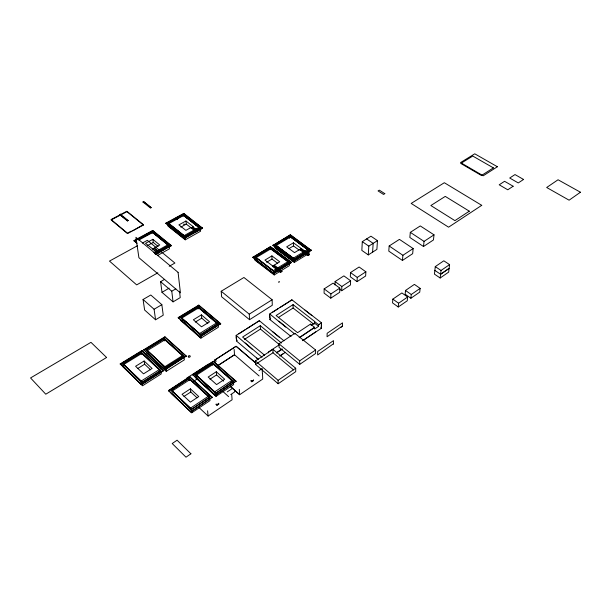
<?xml version="1.0" encoding="UTF-8"?>
<svg xmlns="http://www.w3.org/2000/svg" width="611" height="611" viewBox="0 0 611 611"><rect width="100%" height="100%" fill="white"/><g stroke="black" fill="none" stroke-linecap="round" stroke-linejoin="round"><path stroke-width="0.92" d="M269.825 315.742L270.001 319.652L290.912 336.356M307.883 255.589L307.883 254.978L300.177 249.357L301.437 248.585L309.143 254.199L309.143 254.81L307.883 255.589L300.184 249.968L300.177 249.357M307.791 250.945L307.799 249.334L290.607 236.862L276.218 245.462L276.241 246.432M308.761 250.541L289.568 236.213L275.057 245.286L294.189 259.476L308.761 250.541L289.568 236.213M309.029 249.922L309.013 253.382L294.311 262.432L274.851 247.951L274.759 244.507L289.469 235.739L309.029 249.922L294.281 258.972L294.311 262.432M310.48 324.754L310.487 324.113L297.572 332.674L276.111 315.528L293.066 304.629L314.581 321.401L314.558 323.945M311.289 250.426L290.24 234.784L272.972 245.485L293.96 261.073L311.289 250.426L290.24 234.784M310.487 324.113L314.535 327.297L314.634 328.985L318.621 326.32L314.459 323.074L314.581 321.401M315.612 349.981L315.574 353.517L299.718 364.377L279.059 347.361L278.975 343.825L294.838 333.323L315.612 349.981L299.703 360.841L299.718 364.377M333.4 344.138L333.499 340.64L317.682 351.462L317.644 354.968L333.415 343.794M318.621 326.32L318.537 324.632L314.482 321.47M324.158 288.896L324.082 293.12L330.78 298.153L339.678 292.325L339.815 288.102L333.087 283.137L324.158 288.896L330.887 293.922L330.78 298.153M288.812 301.88L291.867 299.764L291.814 300.482M342.404 326.007L327.061 336.76L327.145 333.27L342.527 322.868L342.397 326.35L340.877 327.381M334.996 284.932L335.088 281.556L343.886 275.882L350.622 280.77L350.447 284.993L341.679 290.729L339.441 289.072M127.89 220.708L127.401 220.907L119.909 214.782L120.329 214.217M120.573 214.308L119.955 214.812L127.775 220.777L127.309 220.861M341.679 290.729L341.824 286.506L350.622 280.77M278.585 282.19L279.09 281.709M279.242 281.824L279.143 282.091M127.287 220.716L127.684 220.281M177.152 219.578L177.48 219.181M350.5 272.567L350.317 276.783L357.045 281.64L365.638 276.012L365.874 271.796L359.115 266.999L350.5 272.567L357.252 277.425L357.045 281.64M321.371 325.266L321.523 322.807L304.988 310.105M184.094 224.245L183.888 224.52M143.623 201.737L143.157 202.157M362.292 241.65L361.842 250.411L368.303 254.909L376.895 249.387L377.461 240.627L370.946 236.197L362.292 241.65L368.8 246.126L368.303 254.909M321.333 326.022L321.294 326.679M150.436 207.824L150.986 207.435L150.955 207.893M372.595 252.152L373.161 243.361L366.623 238.924M389.169 245.989L388.779 251.129L402.443 260.439L412.662 253.68L413.158 248.547L399.426 239.375L389.169 245.989L402.893 255.299L402.443 260.439M392.842 299.123L392.537 302.88L398.257 306.997L407.27 300.765L407.629 297.007L401.878 292.944L392.842 299.123L398.586 303.239L398.257 306.997M410.317 232.356L409.844 237.473L423.507 246.516L433.436 239.955L434.016 234.83L420.276 225.933L410.317 232.356L424.049 241.383L423.507 246.516M405.513 290.462L405.162 294.219L410.882 298.26L419.734 292.134L420.139 288.384L414.388 284.39L405.513 290.462L411.256 294.502L410.882 298.26M435.269 266.61L434.444 274.125L440.172 277.997L448.657 272.124L449.581 264.616L443.807 260.798L435.269 266.61L441.035 270.482L440.172 277.997M127.997 220.487L127.966 220.571M258.361 359.405L236.594 341.121L236.312 337.203M195.489 229.835L194.451 230.408L196.192 228.881L195.726 229.217L196.704 230.4L196.23 231.798L186.271 224.1L185.95 220.999L178.908 224.871L185.874 230.355L191.22 227.391L194.405 229.881L194.451 230.408L193.221 230.874L194.413 229.95L195.383 231.134M142.959 201.89L143.6 201.554L150.879 207.457M321.264 323.204L321.523 322.807L318.537 324.632M127.478 220.426L127.844 220.296M299.153 337.692L314.535 327.297M279.166 337.096L259.247 320.607L256.055 322.814M300.1 337.257L314.642 327.542M183.812 224.077L183.987 224.069M434.818 270.383L440.63 274.255L449.085 268.382M398.586 303.239L407.629 297.007M411.256 294.502L420.139 288.384M440.63 274.255L449.146 268.382M282.893 353.876L279.876 355.938M315.742 331.849L302.796 340.64M441.035 270.482L449.581 264.616M255.383 360.956L278.097 380.317L295.693 368.234L272.911 349.332L255.383 360.979L255.543 364.408L278.181 383.746L295.724 371.664L295.693 368.234M302.659 340.663L308.822 336.546M199.056 407.575L208.107 416.053L232.096 399.777L231.714 394.523M230.767 394.584L234.693 391.888L234.54 389.52M218.776 404.115L215.836 404.245L216.997 405.314L218.776 404.1L218.707 403.291M253.542 380.607L250.67 380.752L251.839 381.768L253.542 380.607L253.496 379.782M281.755 349.156L276.439 352.7M215.996 396.402L233.654 384.579L233.41 381.088L212.46 362.552L194.825 373.955L215.683 392.911L215.996 396.402L195.199 377.422M191.77 412.792L209.97 400.61L209.634 397.127L188.807 378.018L170.645 389.765L191.365 409.309L191.77 412.792L171.111 393.247M308.952 336.501L321.447 328.222L321.325 324.487M227.246 391.888L232.783 388.176M258.972 370.633L262.127 368.479M215.637 393.392L195.138 374.383L212.567 363.11L233.112 381.302L215.637 393.392L233.41 381.088M191.365 409.309L209.634 397.127M191.51 409.675L209.504 397.234L189.074 378.484L171.133 390.093L191.51 409.675L171.133 390.093M282.404 349.049L276.554 352.952M215.217 395.485L236.014 381.157L213.468 361.254L192.748 374.635L215.217 395.485L236.014 381.157M190.808 411.982L212.231 397.226L189.815 376.704L168.476 390.498L190.808 411.982L212.231 397.226M236.358 340.869L237.366 340.212M269.764 319.408L270.726 318.774M311.175 325.258L314.459 323.074M255.543 364.408L273.01 352.761L272.911 349.332M214.835 393.148L214.721 391.842L232.065 380.302L232.203 382.257M190.685 409.782L190.495 408.156L208.374 396.256L208.595 398.532M280.006 355.923L285.474 352.303M264.571 355.182L242.613 337.058L260.301 325.686L281.503 343.038M268.428 352.853L268.397 352.02L279.418 344.711M402.893 255.299L413.158 248.547M424.049 241.383L434.016 234.83M318.637 324.876L319.209 324.502M209.955 379.232L216.561 374.902L216.286 371.74L208.183 377.033L216.577 384.594L224.695 379.225L216.286 371.74M183.949 396.47L190.777 391.995L190.418 388.833L182.047 394.309L190.38 402.122L198.766 396.57L190.418 388.833M357.252 277.425L365.874 271.796M193.771 381.241L196.941 379.164M330.887 293.922L339.815 288.102M238.809 333.82L244.98 329.871M272.269 312.435L274.408 311.06M171.187 390.505L189.074 378.484M196.566 376.827L196.391 375.192L213.659 364.003L213.72 364.66M172.424 391.964L172.294 390.987L190.074 379.462L190.151 380.118M244.415 339.411L260.439 329.077L260.301 325.686M278.509 317.43L293.097 308.02L293.066 304.629M208.481 364.087L186.47 378.301L186.661 379.912M215.087 362.361L214.873 359.948L236.129 346.223L255.665 362.888M214.889 359.994L236.09 346.3L255.619 362.957M192.793 375.047L213.468 361.254M168.537 390.91L189.815 376.704M195.184 374.795L212.597 363.522L233.142 381.715M241.566 332.04L255.299 323.295M246.569 328.855L258.293 321.378M274.919 310.724L278.272 308.57M279.708 307.677L290.943 300.513M241.124 332.323L236.014 335.439L236.388 339.281M288.087 302.346L269.596 313.985L269.856 317.812M368.8 246.126L377.461 240.627M142.6 385.717L161.251 373.901L160.746 370.335L140.912 351.814L122.315 363.209L142.019 382.15L142.6 385.717L122.948 366.768M166.223 371.343L184.369 359.841L183.949 356.282L163.962 338.25L145.861 349.347L165.741 367.776L166.223 371.343L146.411 352.891M249.54 319.698L272.285 305.263L272.124 299.734L243.926 277.486L221.197 291.248L221.617 296.77L249.54 319.698L249.257 314.153L221.197 291.248M249.257 314.153L272.124 299.734M142.035 382.646L122.635 363.637L141.011 352.379L160.464 370.556L160.525 370.976L142.035 382.646L141.966 382.226L160.746 370.335M165.589 367.86L146.182 349.492L163.931 338.601L183.392 356.16L165.535 367.432L165.589 367.86L183.949 356.282M141.462 384.739L141.393 384.319L163.397 370.411L142.05 350.515L120.199 363.896L141.462 384.739L163.458 370.831L163.397 370.411M186.263 356.022L165.077 369.876L165.016 369.456L186.263 356.022L164.917 336.806L143.799 349.736L165.291 370.067L165.199 369.403M141.294 382.089L141.133 381.088L159.448 369.548L159.784 371.878M164.924 367.41L164.833 366.745L182.651 355.51L182.849 357.175M200.874 338.173L218.425 327.168L218.127 323.532L197.773 306.302L180.253 316.918L200.515 334.538L200.874 338.173L180.673 320.531M200.484 335.049L180.566 317.338L197.872 306.844L217.844 323.754L200.484 335.049L200.439 334.622L218.127 323.532M200.034 336.997L199.996 336.569L220.693 323.624L198.789 305.11L178.206 317.575L200.034 336.997L220.693 323.624M199.682 334.568L199.583 333.553L216.821 322.807L198.934 307.661L181.78 318.079L181.902 319.095M144.135 360.994L135.589 366.287L143.516 373.84L152.093 368.471L144.135 360.994L144.639 364.217L150.596 369.823M137.674 368.548L144.639 364.217M273.736 273.652L291.523 262.31L270.536 246.661L252.809 257.231L273.736 273.652L252.809 257.231M195.314 322.089L201.729 318.14L201.416 314.856L193.366 319.782L201.515 326.809L209.581 321.806L201.416 314.856M281.808 270.276L289.316 265.655L289.27 262.188L269.772 247.623L254.68 256.62L254.833 260.08L274.224 274.95L279.533 271.681M280.556 271.811L281.862 271.009L274.194 265.189L274.209 265.808L281.87 271.62L280.564 272.43L272.903 266.602L272.888 265.984L280.556 271.811L280.564 272.43M307.883 254.978L309.143 254.199M293.372 259.14L293.364 258.17L307.799 249.334M120.275 364.316L142.119 350.943L142.05 350.515M273.316 271.59L273.285 270.612L288.102 261.539L288.125 263.158M143.868 350.156L164.97 337.234L164.917 336.806M122.712 364.064L141.072 352.799L160.525 370.976M146.243 349.912L163.992 339.029L163.931 338.601M289.27 262.188L274.125 271.483L274.224 274.95M294.189 259.476L308.761 250.128M274.186 271.903L289.133 262.318L270.001 248.02L255.1 256.918L274.186 271.903L289.133 262.318M124.056 365.783L123.819 364.446L142.027 353.265L142.134 353.937M147.526 351.554L147.373 350.554L165.1 339.67L165.184 340.335M293.96 261.073L311.289 250.021M273.72 273.247L291.523 262.31M272.903 266.602L274.209 265.808M300.184 249.968L301.444 249.196L301.437 248.585M178.259 318.01L198.827 305.546L198.789 305.11M180.619 317.766L197.918 307.272L197.872 306.844M288.965 248.631L293.448 245.92L293.425 242.796L286.674 246.859L294.517 252.633L301.276 248.517L293.425 242.796M266.61 262.287L271.994 259.033L271.903 255.902L264.96 260.087L272.773 266.029L279.731 261.791L271.903 255.902M155.568 319.782L163.236 315.192L161.846 304.66L150.78 295.006L143.058 299.497L144.631 310.029L155.568 319.782L154.094 309.25L143.058 299.497M275.057 245.286L289.576 236.617M255.115 257.323L270.001 248.02M256.238 258.537L256.2 257.567L270.971 248.738L271.001 249.708M164.619 279.357L160.601 281.679L161.991 292.333L173.058 301.872L180.237 297.603L179.527 291.386M272.972 245.485L290.24 235.189M252.824 257.636L270.536 246.661M154.094 309.25L161.846 304.66M173.058 301.872L171.767 291.203L175.8 288.835M161.991 292.333L169.148 288.148M157.821 272.804L136.673 284.886L109.484 261.088L137.475 245.744M169.209 266.297L174.899 263.043L147.358 240.322L142.416 243.033M157.501 255.52L169.446 248.814L169.041 245.37L151.795 231.348L152.024 233.058M154.598 253.504L156.821 252.259L157.814 253.428L156.821 252.259M158.203 251.495L159.196 252.656L158.203 251.495L168.934 245.5L152.017 231.737L137.949 239.405M195.344 230.752L184.927 236.572L167.605 222.824L182.926 214.484L200.324 227.964L196.666 230.019M200.095 228.384L183.033 215.148L167.903 223.397L167.849 222.992L182.995 214.744L200.095 228.384L184.889 236.885L195.245 230.668L196.23 231.798L196.582 230.385L195.283 231.05L195.245 230.668M154.843 253.809L168.934 245.5M196.2 231.416L184.43 238L165.802 223.183L183.812 213.384L202.569 228.277L184.476 238.405L165.802 223.183M185.95 220.999L192.931 226.437L192.587 227.185L197.552 231.065L202.531 227.872M155.492 254.321L157.768 253.046M159.143 252.274L171.271 245.492L152.712 230.431L134.008 240.604L136.91 243.384M155.782 254.596L171.271 245.492M185.263 239.818L184.904 236.373L167.582 222.625L167.987 226.055L185.263 239.818L200.614 231.21L200.309 227.773L182.91 214.285L183.086 215.989M184.247 236.908L184.11 235.617L194.405 229.881M195.772 229.675L195.719 229.14L199.186 227.208L183.903 215.362L168.896 223.542L169.01 224.504M153.903 252.603L155.988 251.442L145.51 243.346L152.842 239.321L159.754 244.988L154.216 248.066L157.432 251.197L156.057 251.969L152.834 248.83M157.432 251.197L157.363 250.67L167.987 244.744L152.842 232.424L138.827 240.07M184.904 236.373L195.329 230.553M196.65 229.82L200.309 227.773M154.629 253.42L169.041 245.37M196.597 230.316L200.057 227.979M152.91 249.364L154.285 248.593M192.587 227.185L191.274 227.918L191.22 227.391M180.803 227.116L186.271 224.1M147.572 245.569L153.254 242.437L158.081 246.409M165.856 223.588L183.85 213.789L202.569 228.277M134.069 241.017L152.765 230.836L171.317 245.897M138.01 239.81L152.07 232.149L168.98 245.905M196.482 230.378L194.741 230.248L191.801 227.628M236.297 335.508L252.03 349.141M120.451 214.209L127.982 220.372M150.398 207.946L143.081 202.134M269.863 314.054L285.719 327.106M143.532 201.554L151.039 207.488M192.946 228.644L196.704 230.4M321.447 328.222L320.668 327.595M301.444 249.196L309.143 254.81M293.448 245.92L299.146 250.082M335.088 281.556L341.824 286.506M276.218 245.462L293.364 258.17M274.759 244.507L294.281 258.972M275.042 244.874L294.189 259.072M272.964 245.072L293.952 260.668M270.543 247.073L291.523 262.722M270.016 248.433L289.14 262.73M271.994 259.033L277.669 263.318M256.2 257.567L273.285 270.612M254.68 256.62L274.179 271.49M192.534 226.658L195.719 229.14M196.559 229.935L197.513 230.675M293.097 308.02L313.81 324.212M311.9 315.559L291.867 299.764M168.896 223.542L184.11 235.617M294.471 333.789L278.883 321.18M272.307 331.399L283.962 340.793M290.301 335.859L290.805 336.264M278.975 343.825L299.703 360.841M260.439 329.077L279.571 344.78M154.216 248.066L157.363 250.67M273.01 352.761L293.631 369.938M134.008 240.604L136.849 242.979M198.827 305.546L220.731 324.051M197.918 307.272L217.875 324.189M262.035 357.236L245.248 342.962M258.636 359.665L256.757 358.061M160.601 281.679L171.767 291.203M201.729 318.14L207.839 323.356M259.102 375.956L234.509 354.762L234.15 349.416M181.78 318.079L199.583 333.553M180.566 317.338L200.439 334.622M178.206 317.575L199.996 336.569M214.881 359.955L216.286 361.223M213.499 361.666L236.045 381.577M216.561 374.902L223.55 381.134M164.97 337.234L186.317 356.45M222.992 391.567L228.598 396.631M163.992 339.029L183.445 356.587L183.392 356.16M196.391 375.192L214.721 391.842M195.138 374.383L215.599 392.98M192.748 374.635L215.179 395.073M215.011 395.103L196.742 378.453L196.673 377.804M189.861 377.117L212.269 397.639M189.12 378.896L209.542 397.646M147.373 350.554L164.833 366.745M190.777 391.995L197.025 397.792M143.799 349.736L165.016 369.456M142.119 350.943L163.458 370.831M172.294 390.987L190.495 408.156M172.722 394.24L174.517 395.936M179.917 401.037L183.544 404.474M168.476 390.498L190.762 411.57M123.819 364.446L141.133 381.088M122.635 363.637L141.966 382.226M127.814 371.06L135.856 378.805M139.919 382.723L141.622 384.082M120.199 363.896L141.393 384.319M140.912 351.814L141.332 354.472M131.35 231.485L131.289 231.103L127.455 233.165L111.095 219.532L126.882 211.253L143.325 224.634L132.717 230.752M136.291 240.306L136.352 240.711M163.962 338.25L164.321 340.907M155.988 251.442L156.057 251.969M152.712 230.431L152.765 230.836M152.842 232.424L152.926 233.066M152.017 231.737L152.07 232.149M152.842 239.321L153.254 242.437M167.987 244.744L168.216 246.676M169.155 225.787L169.27 226.742L184.446 238.832L184.346 237.87M188.807 378.018L189.105 380.622M182.055 320.454L182.17 321.47M183.812 213.384L183.85 213.789M183.903 215.362L183.964 216.004M197.773 306.302L198.04 309.006M207.587 410.798L208.107 416.053M199.85 336.264L199.919 336.944M198.934 307.661L199.003 308.341M192.931 226.437L193.084 227.995M199.186 227.208L199.331 228.82M216.92 404.497L216.997 405.314M212.46 362.552L212.697 365.157M259.217 321.333L259.247 320.607M216.821 322.807L216.989 324.846M239.306 389.36L239.649 394.714L262.715 379.064L262.501 373.711M251.793 380.936L251.839 381.768M256.284 259.507L256.337 260.79L273.377 273.85L273.346 272.88M262.211 369.243L262.379 373.26M264.158 354.831L264.181 355.465M269.772 247.623L269.825 249.341M278.097 380.317L278.181 383.723M276.256 247.081L276.294 248.685L293.395 261.401L293.379 260.11M281.862 271.009L281.87 271.62M289.469 235.739L289.499 238.305M290.607 236.862L290.615 237.511M294.838 333.323L294.846 334.034M580.45 192.228L569.101 200.187L546.677 187.493L558.057 179.764L580.45 192.228M190.899 453.79L186.004 457.188L172.21 443.525L177.091 440.203L190.899 453.79M481.735 205.334L448.581 227.185L411.18 203.432L444.334 182.72L481.735 205.334M513.141 186.248L507.772 189.792L499.21 184.797L504.579 181.299L513.141 186.248M523.551 179.451L518.273 182.933L509.711 178.022L514.997 174.57L523.551 179.451M469.309 211.177L454.92 220.64L430.862 205.54L445.259 196.398L469.309 211.177M234.509 354.762L217.913 365.561L234.517 354.777M493.405 167.888L481.445 175.502L460.786 163.442L472.754 156.049L493.405 167.888M497.392 166.742L483.202 175.792L460.549 162.579L474.755 153.812L497.392 166.742M384.808 193.656L383.525 194.428L378.056 190.922L379.339 190.151L384.808 193.656M106.589 357.488L45.772 394.202L30.55 377.942L90.963 342.336L106.589 357.488M200.362 228.377L184.965 236.984L167.651 223.229L182.972 214.889L200.362 228.377M143.386 225.039L127.516 233.578L111.164 219.937L126.943 211.658L143.386 225.039M178.084 272.361L135.917 237.32L138.911 257.712L180.413 292.89L178.084 272.361M239.649 394.698L230.53 386.564L239.649 394.714M188.852 357.091A1.001 0.733 -7.6 0 0 190.265 356.274A1.001 0.733 -7.6 0 0 188.7 355.823A1.001 0.733 -7.6 0 0 188.852 357.091"/></g></svg>
